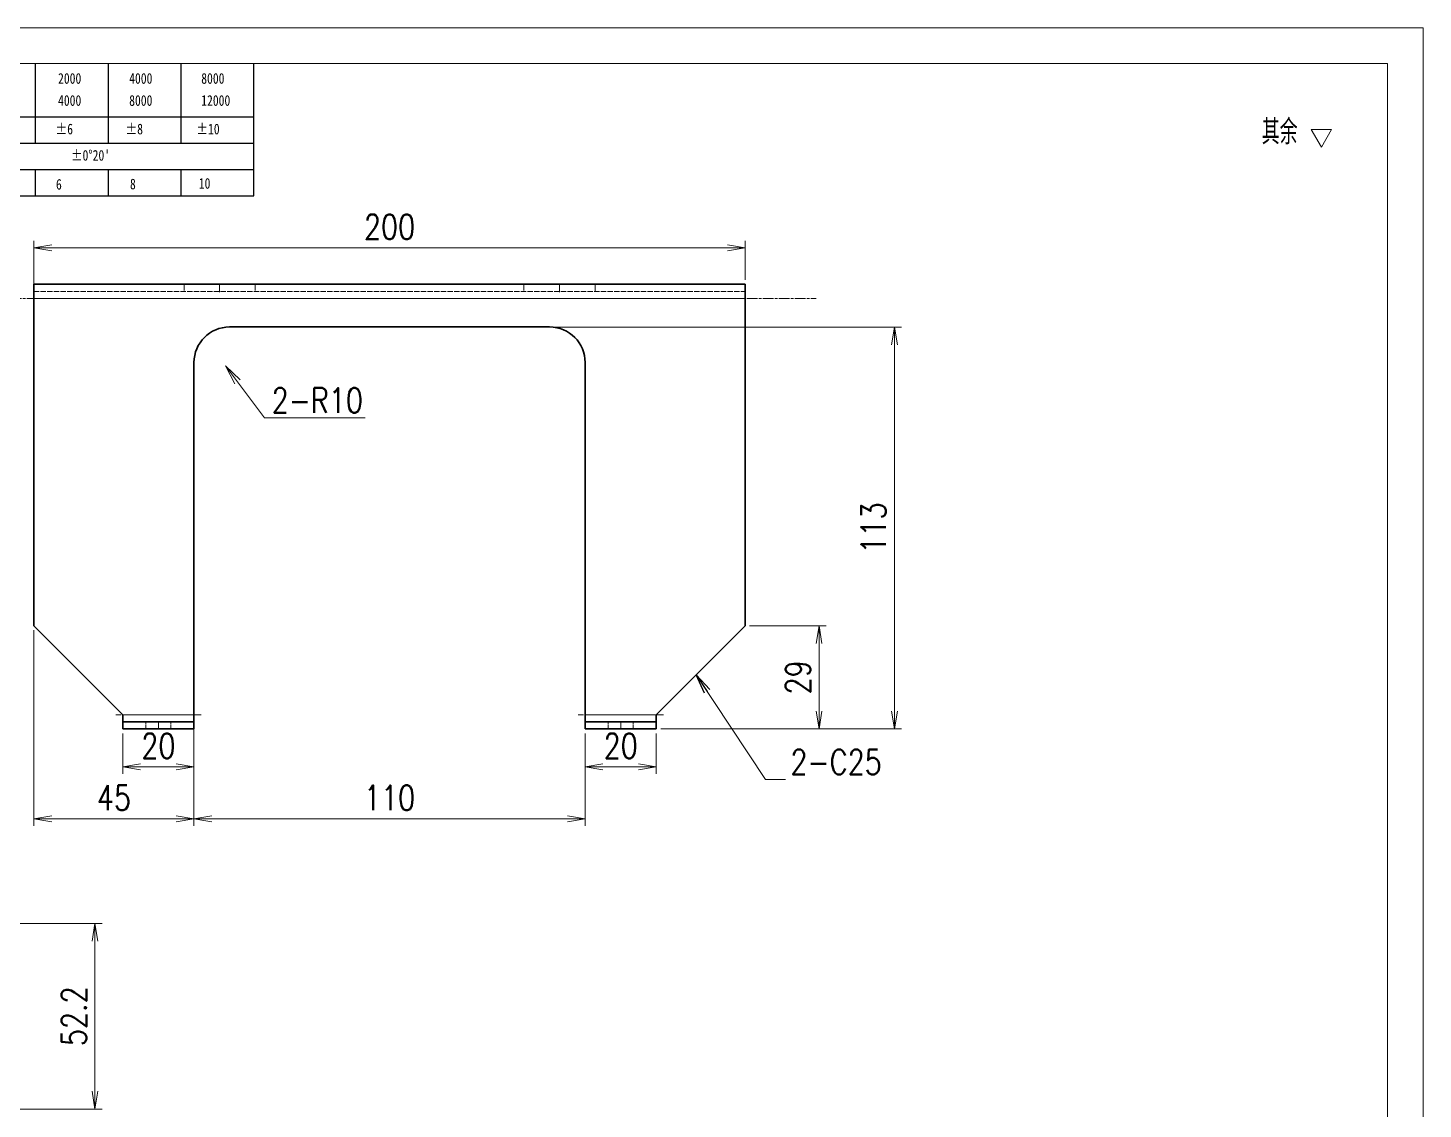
# Model space of a CAD drawing. Header units: millimetres. Extents: x 135027 to 204164, y -18685 to 2828.
# Drawn here: x 137060.5 to 137452.8, y 1957.1 to 2261 of the extents above; entities that cross this region are included whole.
import ezdxf

# ---------------------------------------------------------------- set-up
doc = ezdxf.new("R2010")
doc.units = ezdxf.units.MM
doc.header["$LTSCALE"] = 0.5
for name, pattern in [('AM_ISO02W050x2', [3.75, 3, -0.75]), ('AM_ISO08W050x2', [9, 6, -0.75, 1.5, -0.75]), ('DOT2', [0.125, 0, -0.125])]:
    doc.linetypes.add(name, pattern=pattern)
doc.layers.add('DIM', color=3, linetype='Continuous')
doc.layers.add('图\\M+19E79\\M+195B6\\M+18E9A', color=7, linetype='Continuous')
for name, color, linetype, lineweight in [('中心线', 2, 'AM_ISO08W050x2', 18), ('图框', 7, 'Continuous', 18), ('标注线', 3, 'Continuous', 18), ('虚线', 1, 'AM_ISO02W050x2', 18)]:
    doc.layers.add(name, color=color, linetype=linetype, lineweight=lineweight)
doc.layers.add('打印', color=7, linetype='Continuous', lineweight=15, plot=False)
doc.layers.add('打印-禁用', color=7, linetype='Continuous', lineweight=15, plot=False)
doc.styles.add('DIM', font='romans.shx', dxfattribs={"width": 0.8, "bigfont": 'bigfont.shx'})
doc.styles.add('国标', font='simfang.ttf', dxfattribs={"width": 0.8})
doc.styles.add('机械长仿宋', font='gbenor.shx', dxfattribs={"height": 1, "bigfont": 'gbcbig.shx'})
doc.dimstyles.new('XR 1-2$0', dxfattribs={"dimscale": 2, "dimtxt": 3.5, "dimasz": 2.5, "dimexe": 1, "dimexo": 0.625, "dimgap": 1.2, "dimtad": 1, "dimdsep": 46, "dimtxsty": 'DIM', "dimblk": 'OPEN', "dimcen": 0, "dimclrd": 8, "dimclre": 8, "dimclrt": 2, "dimazin": 2, "dimtfac": 0.5, "dimtmove": 0, "dimatfit": 3, "dimldrblk": 'OPEN', "dimfxl": 0, "dimtolj": 2, "dimlwd": 13, "dimlwe": 13, "dimarcsym": 0})
doc.dimstyles.new('XR 1-2$4', dxfattribs={"dimscale": 2, "dimtxt": 3.5, "dimasz": 2.5, "dimexe": 1, "dimexo": 0.625, "dimgap": 1.2, "dimtad": 1, "dimtoh": 1, "dimdsep": 46, "dimtxsty": 'DIM', "dimblk": 'OPEN', "dimcen": 0, "dimclrd": 8, "dimclre": 8, "dimclrt": 2, "dimazin": 2, "dimtfac": 0.5, "dimtofl": 0, "dimtmove": 0, "dimatfit": 3, "dimldrblk": 'OPEN', "dimfxl": 0, "dimtolj": 2, "dimlwd": 18, "dimlwe": 18, "dimarcsym": 0})
doc.dimstyles.new('XR 1-2$7', dxfattribs={"dimscale": 2, "dimtxt": 3.5, "dimasz": 2.5, "dimexe": 1, "dimexo": 0.625, "dimgap": 1.2, "dimtad": 1, "dimdsep": 46, "dimtxsty": 'DIM', "dimblk": 'OPEN', "dimcen": 0, "dimclrd": 8, "dimclre": 8, "dimclrt": 2, "dimazin": 2, "dimtfac": 0.5, "dimtmove": 0, "dimatfit": 3, "dimldrblk": 'OPEN', "dimfxl": 0, "dimtolj": 2, "dimlwd": 13, "dimlwe": 13, "dimarcsym": 0})

# ---------------------------------------------------------------- blocks, each defined once
blk = doc.blocks.new('GZDEH零件A3图框V01版')
at = {"layer": '图\\M+19E79\\M+195B6\\M+18E9A', "color": 9}
for p, q in [((3082.42, -1561.98), (3082.42, -1554.46)), ((3092.64, -1561.98), (3092.64, -1554.46)), ((3102.86, -1561.98), (3102.86, -1554.46)), ((3113.09, -1573.08), (3113.09, -1554.46)), ((2996.09, -1561.98), (3113.09, -1561.98)), ((3082.42, -1565.68), (3082.42, -1561.98)), ((3092.64, -1565.68), (3092.64, -1561.98)), ((3102.86, -1565.68), (3102.86, -1561.98)), ((2996.09, -1565.68), (3113.09, -1565.68)), ((2996.09, -1569.38), (3113.09, -1569.38)), ((3082.42, -1573.08), (3082.42, -1569.48)), ((3092.64, -1573.08), (3092.64, -1569.38)), ((3102.86, -1573.08), (3102.86, -1569.38)), ((2990.09, -1573.08), (3113.09, -1573.08))]:
    blk.add_line(p, q, dxfattribs=at)
at = {"layer": '图框', "linetype": 'Continuous'}
for p, q in [((3272.49, -1554.46), (2882.49, -1554.46)), ((3272.49, -1832.96), (3272.49, -1554.46))]:
    blk.add_line(p, q, dxfattribs=at)
at = {"layer": '打印-禁用', "linetype": 'Continuous'}
for p, q in [((3277.49, -1549.46), (2857.49, -1549.46)), ((3277.49, -1846.46), (3277.49, -1549.46))]:
    blk.add_line(p, q, dxfattribs=at)
at = {"layer": '图\\M+19E79\\M+195B6\\M+18E9A', "color": 9, "style": '国标', "width": 0.8}
for s, p in [('2000', (3085.57, -1557.31)), ('4000', (3095.57, -1557.31)), ('8000', (3105.7, -1557.31)), ('4000', (3085.57, -1560.41)), ('8000', (3095.57, -1560.41)), ('12000', (3105.7, -1560.41)), ('±6', (3085.22, -1564.42)), ('±8', (3095.06, -1564.42)), ('±10', (3105.02, -1564.42)), ("±0%%D20'", (3087.38, -1568.12)), ('6', (3085.28, -1572.19)), ('8', (3095.68, -1572.15)), ('10', (3105.36, -1572.06))]:
    blk.add_text(s, height=1.5, dxfattribs=at).set_placement(p)
blk = doc.blocks.new('DEH A3')
at = {"layer": '图框'}
blk.add_blockref('GZDEH零件A3图框V01版', (-2857.49, 1846.46), dxfattribs=at)
blk = doc.blocks.new('FINISHER_1')
at = {"layer": '标注线'}
for p, q in [((0, 0), (-1.44, 2.5)), ((-1.44, 2.5), (1.44, 2.5)), ((1.44, 2.5), (0, 0))]:
    blk.add_line(p, q, dxfattribs=at)
blk = doc.blocks.new('其余任何12.5')
at = {"layer": '标注线', "color": 2, "linetype": 'ByBlock', "lineweight": 30}
blk.add_blockref('FINISHER_1', (0, 0), dxfattribs=at)
at = {"layer": '标注线', "color": 7, "linetype": 'DOT2', "style": '机械长仿宋'}
blk.add_text('其余', height=3.5, dxfattribs=at).set_placement((-8.38, 0.4))
blk = doc.blocks.new('_Open')
at = {"color": 0, "linetype": 'ByBlock', "lineweight": -2}
for p, q in [((-1, 0.167), (0, 0)), ((-1, -0.167), (0, 0)), ((0, 0), (-1, 0))]:
    blk.add_line(p, q, dxfattribs=at)
blk = doc.blocks.new('*D198')
at = {"layer": 'Defpoints', "color": 0, "transparency": 16777216}
for p in [(137062.14, 2092.96), (137107.14, 2080.91), (137107.14, 2038.72)]:
    blk.add_point(p, dxfattribs=at)
at = {"layer": 'DIM', "color": 8, "lineweight": 13, "transparency": 16777216}
for p, q in [((137062.14, 2091.71), (137062.14, 2036.72)), ((137107.14, 2079.66), (137107.14, 2036.72)), ((137067.14, 2038.72), (137102.14, 2038.72))]:
    blk.add_line(p, q, dxfattribs=at)
at = {"layer": 'DIM', "color": 8, "linetype": 'ByBlock', "lineweight": 13, "transparency": 16777216, "xscale": 5, "yscale": 5, "zscale": 5, "rotation": 180}
blk.add_blockref('_Open', (137062.14, 2038.72), dxfattribs=at)
at = {"layer": 'DIM', "color": 8, "linetype": 'ByBlock', "lineweight": 13, "transparency": 16777216, "xscale": 5, "yscale": 5, "zscale": 5}
blk.add_blockref('_Open', (137107.14, 2038.72), dxfattribs=at)
at = {"layer": 'DIM', "color": 2, "transparency": 16777216, "insert": (137084.64, 2044.62), "char_height": 7, "attachment_point": 5, "style": 'DIM'}
blk.add_mtext('\\A2;45', dxfattribs=at)
blk = doc.blocks.new('*D199')
at = {"layer": 'Defpoints', "color": 0, "transparency": 16777216}
for p in [(137087.14, 2063.96), (137107.14, 2063.96), (137107.14, 2053.3)]:
    blk.add_point(p, dxfattribs=at)
at = {"layer": 'DIM', "color": 8, "lineweight": 13, "transparency": 16777216}
for p, q in [((137087.14, 2062.71), (137087.14, 2051.3)), ((137107.14, 2062.71), (137107.14, 2051.3)), ((137092.14, 2053.3), (137102.14, 2053.3))]:
    blk.add_line(p, q, dxfattribs=at)
at = {"layer": 'DIM', "color": 8, "linetype": 'ByBlock', "lineweight": 13, "transparency": 16777216, "xscale": 5, "yscale": 5, "zscale": 5, "rotation": 180}
blk.add_blockref('_Open', (137087.14, 2053.3), dxfattribs=at)
at = {"layer": 'DIM', "color": 8, "linetype": 'ByBlock', "lineweight": 13, "transparency": 16777216, "xscale": 5, "yscale": 5, "zscale": 5}
blk.add_blockref('_Open', (137107.14, 2053.3), dxfattribs=at)
at = {"layer": 'DIM', "color": 2, "transparency": 16777216, "insert": (137097.14, 2059.2), "char_height": 7, "attachment_point": 5, "style": 'DIM'}
blk.add_mtext('\\A2;20', dxfattribs=at)
blk = doc.blocks.new('*D200')
at = {"layer": 'Defpoints', "color": 0, "transparency": 16777216}
for p in [(137107.14, 2065.96), (137217.14, 2063.96), (137217.14, 2038.72)]:
    blk.add_point(p, dxfattribs=at)
at = {"layer": 'DIM', "color": 8, "lineweight": 13, "transparency": 16777216}
for p, q in [((137107.14, 2064.71), (137107.14, 2036.72)), ((137217.14, 2062.71), (137217.14, 2036.72)), ((137112.14, 2038.72), (137212.14, 2038.72))]:
    blk.add_line(p, q, dxfattribs=at)
at = {"layer": 'DIM', "color": 8, "linetype": 'ByBlock', "lineweight": 13, "transparency": 16777216, "xscale": 5, "yscale": 5, "zscale": 5, "rotation": 180}
blk.add_blockref('_Open', (137107.14, 2038.72), dxfattribs=at)
at = {"layer": 'DIM', "color": 8, "linetype": 'ByBlock', "lineweight": 13, "transparency": 16777216, "xscale": 5, "yscale": 5, "zscale": 5}
blk.add_blockref('_Open', (137217.14, 2038.72), dxfattribs=at)
at = {"layer": 'DIM', "color": 2, "transparency": 16777216, "insert": (137162.14, 2044.62), "char_height": 7, "attachment_point": 5, "style": 'DIM'}
blk.add_mtext('\\A2;110', dxfattribs=at)
blk = doc.blocks.new('*D201')
at = {"layer": 'Defpoints', "color": 0, "transparency": 16777216}
for p in [(137217.14, 2063.96), (137237.14, 2063.96), (137237.14, 2053.3)]:
    blk.add_point(p, dxfattribs=at)
at = {"layer": 'DIM', "color": 8, "lineweight": 13, "transparency": 16777216}
for p, q in [((137217.14, 2062.71), (137217.14, 2051.3)), ((137237.14, 2062.71), (137237.14, 2051.3)), ((137222.14, 2053.3), (137232.14, 2053.3))]:
    blk.add_line(p, q, dxfattribs=at)
at = {"layer": 'DIM', "color": 8, "linetype": 'ByBlock', "lineweight": 13, "transparency": 16777216, "xscale": 5, "yscale": 5, "zscale": 5, "rotation": 180}
blk.add_blockref('_Open', (137217.14, 2053.3), dxfattribs=at)
at = {"layer": 'DIM', "color": 8, "linetype": 'ByBlock', "lineweight": 13, "transparency": 16777216, "xscale": 5, "yscale": 5, "zscale": 5}
blk.add_blockref('_Open', (137237.14, 2053.3), dxfattribs=at)
at = {"layer": 'DIM', "color": 2, "transparency": 16777216, "insert": (137227.14, 2059.2), "char_height": 7, "attachment_point": 5, "style": 'DIM'}
blk.add_mtext('\\A2;20', dxfattribs=at)
blk = doc.blocks.new('*D202')
at = {"layer": 'Defpoints', "color": 0, "transparency": 16777216}
for p in [(137262.14, 2199.21), (137262.14, 2188.96), (137062.14, 2092.96)]:
    blk.add_point(p, dxfattribs=at)
at = {"layer": 'DIM', "color": 8, "lineweight": 13, "transparency": 16777216}
for p, q in [((137062.14, 2094.21), (137062.14, 2201.21)), ((137262.14, 2190.21), (137262.14, 2201.21)), ((137067.14, 2199.21), (137257.14, 2199.21))]:
    blk.add_line(p, q, dxfattribs=at)
at = {"layer": 'DIM', "color": 8, "linetype": 'ByBlock', "lineweight": 13, "transparency": 16777216, "xscale": 5, "yscale": 5, "zscale": 5, "rotation": 180}
blk.add_blockref('_Open', (137062.14, 2199.21), dxfattribs=at)
at = {"layer": 'DIM', "color": 8, "linetype": 'ByBlock', "lineweight": 13, "transparency": 16777216, "xscale": 5, "yscale": 5, "zscale": 5}
blk.add_blockref('_Open', (137262.14, 2199.21), dxfattribs=at)
at = {"layer": 'DIM', "color": 2, "transparency": 16777216, "insert": (137162.14, 2205.11), "char_height": 7, "attachment_point": 5, "style": 'DIM'}
blk.add_mtext('\\A2;200', dxfattribs=at)
blk = doc.blocks.new('*D203')
at = {"layer": 'Defpoints', "color": 0, "transparency": 16777216}
for p in [(137262.14, 2092.96), (137237.14, 2063.96), (137282.91, 2063.96)]:
    blk.add_point(p, dxfattribs=at)
at = {"layer": 'DIM', "color": 8, "lineweight": 13, "transparency": 16777216}
for p, q in [((137263.39, 2092.96), (137284.91, 2092.96)), ((137282.91, 2087.96), (137282.91, 2068.96)), ((137238.39, 2063.96), (137284.91, 2063.96))]:
    blk.add_line(p, q, dxfattribs=at)
at = {"layer": 'DIM', "color": 8, "linetype": 'ByBlock', "lineweight": 13, "transparency": 16777216, "xscale": 5, "yscale": 5, "zscale": 5}
for p, rotation in [((137282.91, 2092.96), 90), ((137282.91, 2063.96), 270)]:
    blk.add_blockref('_Open', p, dxfattribs=dict(at, rotation=rotation))
at = {"layer": 'DIM', "color": 2, "transparency": 16777216, "insert": (137277.01, 2078.46), "char_height": 7, "attachment_point": 5, "rotation": 90, "style": 'DIM'}
blk.add_mtext('\\A2;29', dxfattribs=at)
blk = doc.blocks.new('*D210')
at = {"layer": 'Defpoints', "color": 0, "transparency": 16777216}
for p in [(136999.94, 2009.29), (136995.94, 1957.09), (137079.31, 1957.09)]:
    blk.add_point(p, dxfattribs=at)
at = {"layer": 'DIM', "color": 8, "lineweight": 13, "transparency": 16777216}
for p, q in [((137001.19, 2009.29), (137081.31, 2009.29)), ((137079.31, 2004.29), (137079.31, 1962.09)), ((136997.19, 1957.09), (137081.31, 1957.09))]:
    blk.add_line(p, q, dxfattribs=at)
at = {"layer": 'DIM', "color": 8, "linetype": 'ByBlock', "lineweight": 13, "transparency": 16777216, "xscale": 5, "yscale": 5, "zscale": 5}
for p, rotation in [((137079.31, 2009.29), 90), ((137079.31, 1957.09), 270)]:
    blk.add_blockref('_Open', p, dxfattribs=dict(at, rotation=rotation))
at = {"layer": 'DIM', "color": 2, "transparency": 16777216, "insert": (137073.41, 1983.19), "char_height": 7, "attachment_point": 5, "rotation": 90, "style": 'DIM'}
blk.add_mtext('\\A2;52.2', dxfattribs=at)
blk = doc.blocks.new('*D222')
at = {"layer": 'Defpoints', "color": 0, "transparency": 16777216}
for p in [(137110.07, 2174.04), (137116.06, 2166.03)]:
    blk.add_point(p, dxfattribs=at)
at = {"layer": 'DIM', "color": 8, "lineweight": 18, "transparency": 16777216}
for p in [(137119.42, 2161.54), (137155.29, 2151.45)]:
    blk.add_line(p, (137126.96, 2151.45), dxfattribs=at)
at = {"layer": 'DIM', "color": 8, "linetype": 'ByBlock', "lineweight": 18, "transparency": 16777216, "xscale": 5.600000000000001, "yscale": 5.600000000000001, "zscale": 5.600000000000001, "rotation": 126.7880611108837}
blk.add_blockref('_Open', (137116.06, 2166.03), dxfattribs=at)
at = {"layer": 'DIM', "color": 2, "transparency": 16777216, "insert": (137141.83, 2156.35), "char_height": 7, "attachment_point": 5, "style": 'DIM'}
blk.add_mtext('\\A2;{\\Fromans,bigfont|c134;2-}R10', dxfattribs=at)
blk = doc.blocks.new('*D223')
at = {"layer": 'Defpoints', "color": 0, "transparency": 16777216}
for p in [(137207.14, 2176.96), (137304.14, 2176.96), (137237.14, 2063.96)]:
    blk.add_point(p, dxfattribs=at)
at = {"layer": 'DIM', "color": 8, "lineweight": 13, "transparency": 16777216}
for p, q in [((137208.39, 2176.96), (137306.14, 2176.96)), ((137304.14, 2068.96), (137304.14, 2171.96)), ((137238.39, 2063.96), (137306.14, 2063.96))]:
    blk.add_line(p, q, dxfattribs=at)
at = {"layer": 'DIM', "color": 8, "linetype": 'ByBlock', "lineweight": 13, "transparency": 16777216, "xscale": 5, "yscale": 5, "zscale": 5}
for p, rotation in [((137304.14, 2176.96), 90), ((137304.14, 2063.96), 270)]:
    blk.add_blockref('_Open', p, dxfattribs=dict(at, rotation=rotation))
at = {"layer": 'DIM', "color": 2, "transparency": 16777216, "insert": (137298.24, 2120.46), "char_height": 7, "attachment_point": 5, "rotation": 90, "style": 'DIM'}
blk.add_mtext('\\A2;113', dxfattribs=at)

msp = doc.modelspace()

# ---------------------------------------------------------------- linework, layer by layer
at = {"color": 7, "lineweight": 35, "ltscale": 0.1}
for p, q in [((137062.144, 2184.965), (137062.144, 2188.965)), ((137262.144, 2184.965), (137262.144, 2188.965))]:
    msp.add_line(p, q, dxfattribs=at)
at = {"color": 7, "lineweight": 35}
for p, q in [((137062.144, 2188.965), (137262.144, 2188.965)), ((137062.144, 2092.965), (137062.144, 2184.965)), ((137262.144, 2092.965), (137262.144, 2184.965)), ((137207.144, 2176.965), (137117.144, 2176.965)), ((137217.144, 2111.965), (137217.144, 2166.965)), ((137107.144, 2111.965), (137107.144, 2155.914)), ((137217.144, 2067.965), (137217.144, 2111.965)), ((137062.144, 2092.965), (137087.144, 2067.965)), ((137262.144, 2092.965), (137237.144, 2067.965)), ((137107.144, 2065.965), (137087.144, 2065.965)), ((137107.144, 2063.965), (137087.144, 2063.965))]:
    msp.add_line(p, q, dxfattribs=at)
at = {"color": 7, "lineweight": 13}
for p, q in [((137062.144, 2184.965), (137262.144, 2184.965)), ((137087.144, 2067.965), (137107.144, 2067.965))]:
    msp.add_line(p, q, dxfattribs=at)
at = {"color": 7, "lineweight": 35, "ltscale": 0.276272}
for p, q in [((137107.144, 2155.914), (137107.144, 2166.965)), ((137107.144, 2100.914), (137107.144, 2111.965))]:
    msp.add_line(p, q, dxfattribs=at)
at = {"color": 7, "lineweight": 35, "ltscale": 0.498728}
msp.add_line((137107.144, 2100.914), (137107.144, 2080.965), dxfattribs=at)
at = {"color": 7, "lineweight": 35, "ltscale": 0.001262}
msp.add_line((137107.144, 2080.965), (137107.144, 2080.914), dxfattribs=at)
at = {"color": 7, "lineweight": 35, "ltscale": 0.323737}
msp.add_line((137107.144, 2080.914), (137107.144, 2067.965), dxfattribs=at)
at = {"color": 7, "lineweight": 35, "ltscale": 0.05}
for p, q in [((137087.144, 2065.965), (137087.144, 2067.965)), ((137107.144, 2067.965), (137107.144, 2065.965)), ((137217.144, 2065.965), (137217.144, 2067.965)), ((137237.144, 2065.965), (137237.144, 2067.965)), ((137087.144, 2065.965), (137087.144, 2063.965)), ((137107.144, 2065.965), (137107.144, 2063.965)), ((137217.144, 2065.965), (137217.144, 2063.965)), ((137237.144, 2063.965), (137237.144, 2065.965))]:
    msp.add_line(p, q, dxfattribs=at)
at = {"color": 7, "lineweight": 13, "ltscale": 0.5}
msp.add_line((137217.144, 2067.965), (137237.144, 2067.965), dxfattribs=at)
at = {"color": 7, "lineweight": 35, "ltscale": 0.5}
for p, q in [((137237.144, 2065.965), (137217.144, 2065.965)), ((137237.144, 2063.965), (137217.144, 2063.965))]:
    msp.add_line(p, q, dxfattribs=at)
at = {"color": 7, "lineweight": 35}
for centre, start, end in [((137117.144, 2166.965), 90, 180), ((137207.144, 2166.965), 0, 90)]:
    msp.add_arc(centre, 10, start, end, dxfattribs=at)
at = {"layer": '中心线', "lineweight": 13, "ltscale": 0.06}
for p, q in [((137114.344, 2186.765), (137114.344, 2189.165)), ((137209.944, 2186.765), (137209.944, 2189.165))]:
    msp.add_line(p, q, dxfattribs=at)
at = {"layer": '中心线', "lineweight": 13}
for p, q in [((137042.144, 2184.965), (137282.144, 2184.965)), ((137109.144, 2067.965), (137085.144, 2067.965)), ((137239.144, 2067.965), (137215.144, 2067.965))]:
    msp.add_line(p, q, dxfattribs=at)
at = {"layer": '中心线', "lineweight": 13, "ltscale": 0.060015}
for p, q in [((137097.144, 2066.165), (137097.144, 2063.764)), ((137227.144, 2066.165), (137227.144, 2063.764))]:
    msp.add_line(p, q, dxfattribs=at)
at = {"layer": '打印'}
msp.add_lwpolyline([(136612.77, 2261.044), (137452.77, 2261.044), (137452.77, 1667.044), (136612.77, 1667.044)], close=True, dxfattribs=at)
at = {"layer": '虚线'}
for p, q in [((137062.144, 2186.965), (137262.144, 2186.965)), ((137062.144, 2184.965), (137262.144, 2184.965)), ((137062.144, 2184.965), (137262.144, 2184.965)), ((137062.144, 2184.965), (137262.144, 2184.965)), ((137107.144, 2067.965), (137087.144, 2067.965)), ((137107.144, 2067.965), (137087.144, 2067.965)), ((137087.144, 2067.965), (137107.144, 2067.965))]:
    msp.add_line(p, q, dxfattribs=at)
at = {"layer": '虚线', "ltscale": 0.05}
for p, q in [((137104.344, 2186.965), (137104.344, 2188.965)), ((137124.344, 2186.965), (137124.344, 2188.965)), ((137199.944, 2186.965), (137199.944, 2188.965)), ((137219.944, 2188.965), (137219.944, 2186.965)), ((137093.644, 2065.965), (137093.644, 2063.965)), ((137093.644, 2065.965), (137093.644, 2063.965)), ((137100.644, 2065.965), (137100.644, 2063.965)), ((137100.644, 2065.965), (137100.644, 2063.965)), ((137223.644, 2065.965), (137223.644, 2063.965)), ((137223.644, 2065.965), (137223.644, 2063.965)), ((137230.644, 2065.965), (137230.644, 2063.965)), ((137230.644, 2065.965), (137230.644, 2063.965))]:
    msp.add_line(p, q, dxfattribs=at)
at = {"layer": '虚线', "ltscale": 0.5}
for p, q in [((137237.144, 2067.965), (137217.144, 2067.965)), ((137237.144, 2067.965), (137217.144, 2067.965)), ((137217.144, 2067.965), (137237.144, 2067.965))]:
    msp.add_line(p, q, dxfattribs=at)

# ---------------------------------------------------------------- block references
at = {"layer": '图框', "xscale": 2, "yscale": 2, "zscale": 2}
msp.add_blockref('DEH A3', (136612.77, 1667.044), dxfattribs=at)
at = {"layer": '标注线', "xscale": 2, "yscale": 2, "zscale": 2}
msp.add_blockref('其余任何12.5', (137424.179, 2227.515), dxfattribs=at)

# ---------------------------------------------------------------- texts
at = {"layer": 'DIM', "color": 2, "insert": (137274.868, 2051.173), "char_height": 7, "attachment_point": 7, "style": 'DIM'}
msp.add_mtext('\\A2;{\\Fromans,bigfont|c134;2-}C25', dxfattribs=at)

# ---------------------------------------------------------------- dimensions: what is measured, and where the dimension line sits
at = {"layer": 'DIM'}
dim = msp.add_linear_dim(base=(137262.144, 2199.209), p1=(137062.144, 2092.965), p2=(137262.144, 2188.965), dimstyle='XR 1-2$0', dxfattribs=at)
dim.commit()
dim.dimension.update_dxf_attribs({"geometry": '*D202', "text_midpoint": (137162.144, 2199.209), "dimtype": 160})
dim = msp.add_radius_dim(center=(137110.073, 2174.036), mpoint=(137116.062, 2166.027), text='{\\Fromans,bigfont|c134;2-}<>', dimstyle='XR 1-2$4', override={"dimasz": 2.8, "dimexe": 0.69965, "dimexo": 0.69965, "dimgap": 0.69965}, dxfattribs=at)
dim.commit()
dim.dimension.update_dxf_attribs({"geometry": '*D222', "text_midpoint": (137141.827, 2156.351)})
dim = msp.add_linear_dim(base=(137304.136, 2176.965), p1=(137237.144, 2063.965), p2=(137207.144, 2176.965), angle=90, dimstyle='XR 1-2$0', override={"dimtxsty": 'DIM', "dimldrblk": 'Open'}, dxfattribs=at)
dim.commit()
dim.dimension.update_dxf_attribs({"geometry": '*D223', "text_midpoint": (137298.236, 2120.465)})
for base, p1, p2, picture, middle in [((137107.144, 2038.719), (137062.144, 2092.965), (137107.144, 2080.914), '*D198', (137084.644, 2044.619)), ((137107.144, 2053.297), (137087.144, 2063.965), (137107.144, 2063.965), '*D199', (137097.144, 2059.197)), ((137217.144, 2038.719), (137107.144, 2065.965), (137217.144, 2063.965), '*D200', (137162.144, 2044.619)), ((137237.144, 2053.297), (137217.144, 2063.965), (137237.144, 2063.965), '*D201', (137227.144, 2059.197))]:
    dim = msp.add_linear_dim(base=base, p1=p1, p2=p2, dimstyle='XR 1-2$0', dxfattribs=at)
    dim.commit()
    dim.dimension.update_dxf_attribs({"geometry": picture, "text_midpoint": middle})
for base, p1, p2, picture, middle in [((137282.907, 2063.965), (137262.144, 2092.965), (137237.144, 2063.965), '*D203', (137277.007, 2078.465)), ((137079.308, 1957.094), (136999.944, 2009.294), (136995.944, 1957.094), '*D210', (137073.408, 1983.194))]:
    dim = msp.add_linear_dim(base=base, p1=p1, p2=p2, angle=90, dimstyle='XR 1-2$0', dxfattribs=at)
    dim.commit()
    dim.dimension.update_dxf_attribs({"geometry": picture, "text_midpoint": middle})

# ---------------------------------------------------------------- leaders
msp.add_leader([(137248.376, 2079.196), (137267.869, 2049.774), (137273.469, 2049.774)], dimstyle='XR 1-2$7', override={"dimasz": 2.8, "dimexe": 0.69965, "dimexo": 0.69965, "dimgap": 0.69965}, dxfattribs=at)

doc.saveas('drawing.dxf')
